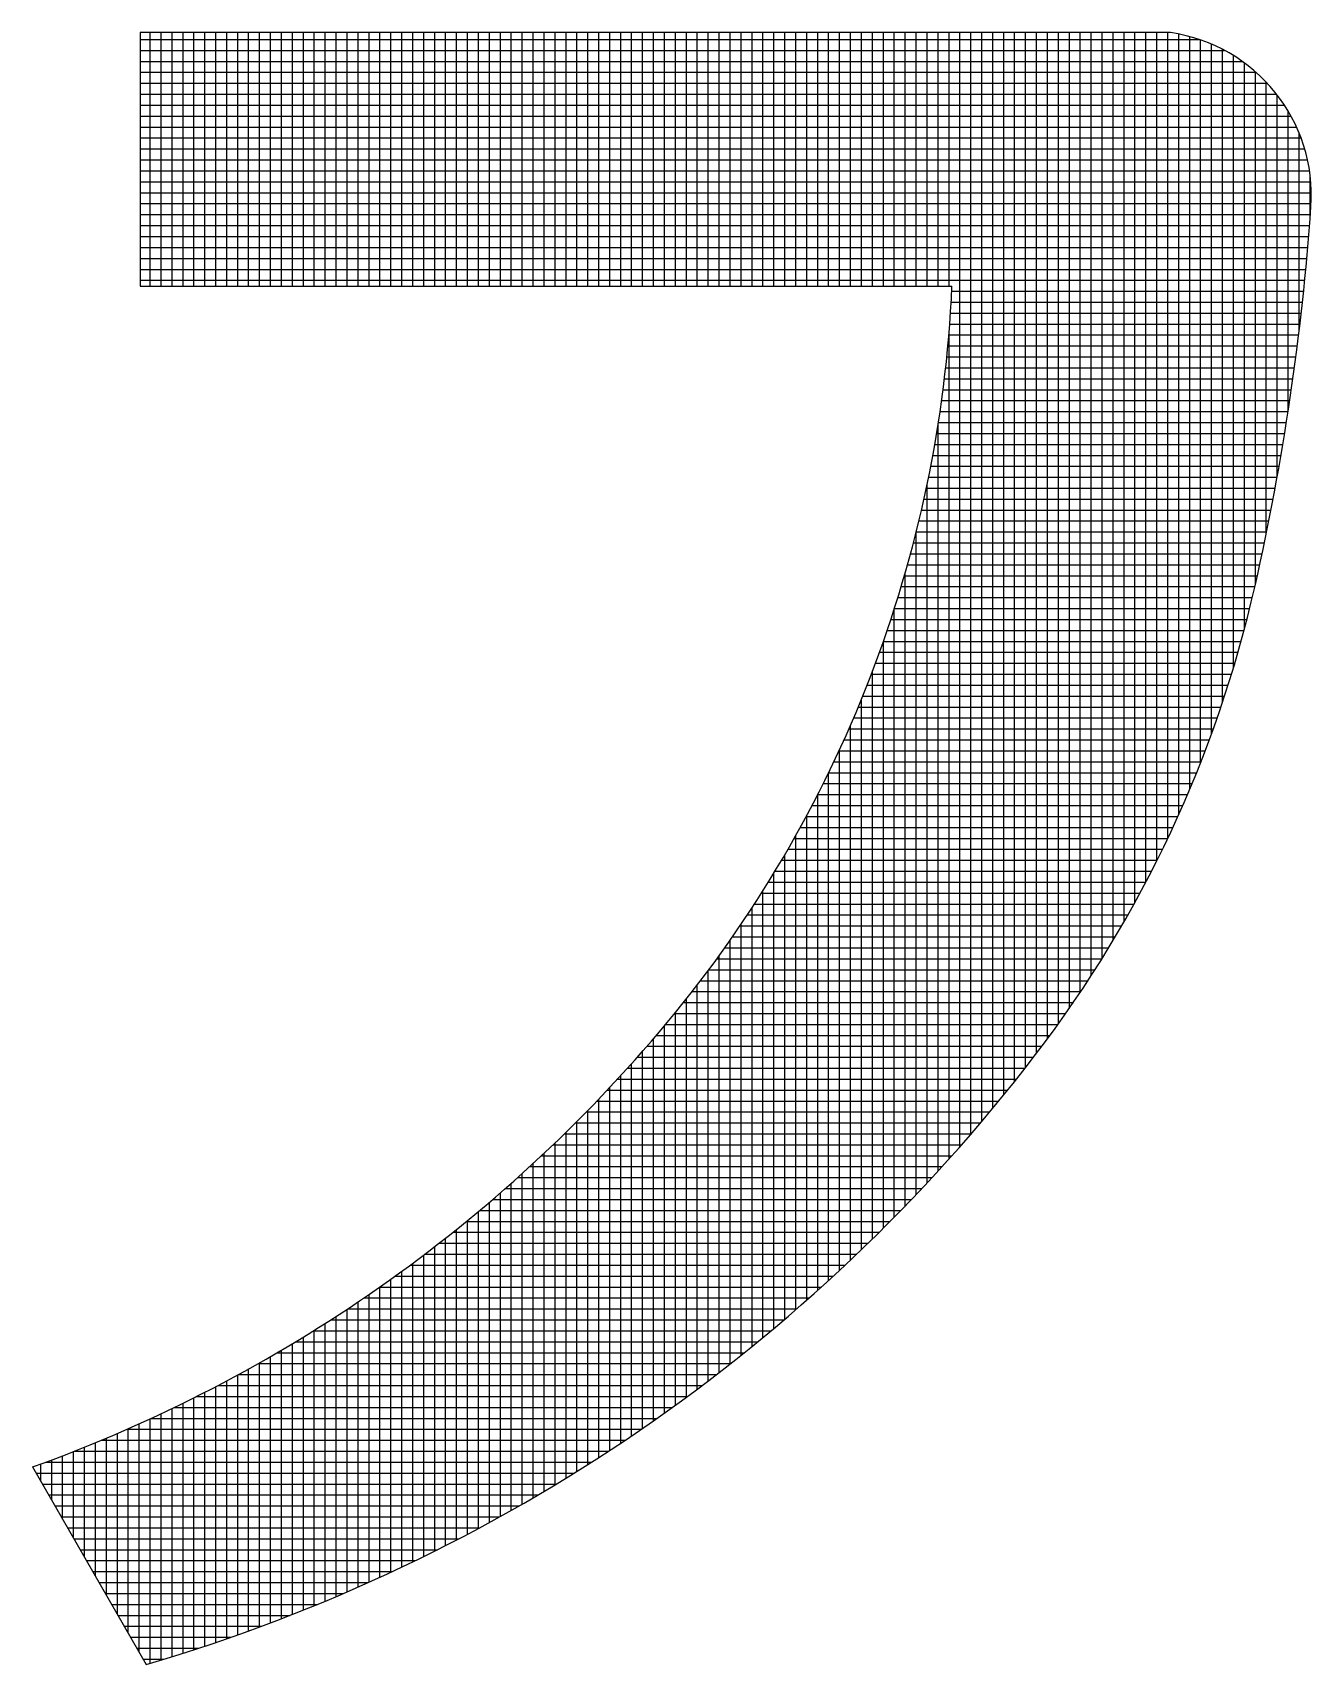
# Model space of a CAD drawing. Header units: inches. Extents: x 0 to 841, y 0 to 594.
# Drawn here: x 726.327 to 728.356, y 103.248 to 105.837 of the extents above; entities that cross this region are included whole.
import ezdxf

# ---------------------------------------------------------------- set-up
doc = ezdxf.new("R2010")
doc.units = ezdxf.units.IN
doc.header["$MEASUREMENT"] = 0
doc.layers.add('BG 한국지역난방기술주식회사 CI', color=7, linetype='Continuous')

msp = doc.modelspace()

# ---------------------------------------------------------------- linework, layer by layer
at = {"layer": 'BG 한국지역난방기술주식회사 CI', "color": 7, "linetype": 'Continuous', "lineweight": 25}
for p, q in [((726.4974, 105.8369), (726.4974, 105.4346)), ((728.1324, 105.8369), (726.4974, 105.8369)), ((726.4974, 105.826), (728.1783, 105.826)), ((726.5134, 105.4346), (726.5134, 105.8369)), ((726.5308, 105.4346), (726.5308, 105.8369)), ((726.5482, 105.4346), (726.5482, 105.8369)), ((726.5655, 105.4346), (726.5655, 105.8369)), ((726.5829, 105.4346), (726.5829, 105.8369)), ((726.6003, 105.4346), (726.6003, 105.8369)), ((726.6176, 105.4346), (726.6176, 105.8369)), ((726.635, 105.4346), (726.635, 105.8369)), ((726.6524, 105.4346), (726.6524, 105.8369)), ((726.6697, 105.4346), (726.6697, 105.8369)), ((726.6871, 105.4346), (726.6871, 105.8369)), ((726.7045, 105.4346), (726.7045, 105.8369)), ((726.7218, 105.4346), (726.7218, 105.8369)), ((726.7392, 105.4346), (726.7392, 105.8369)), ((726.7565, 105.4346), (726.7565, 105.8369)), ((726.7739, 105.4346), (726.7739, 105.8369)), ((726.7913, 105.4346), (726.7913, 105.8369)), ((726.8086, 105.4346), (726.8086, 105.8369)), ((726.826, 105.4346), (726.826, 105.8369)), ((726.8434, 105.4346), (726.8434, 105.8369)), ((726.8607, 105.4346), (726.8607, 105.8369)), ((726.8781, 105.4346), (726.8781, 105.8369)), ((726.8955, 105.4346), (726.8955, 105.8369)), ((726.9128, 105.4346), (726.9128, 105.8369)), ((726.9302, 105.4346), (726.9302, 105.8369)), ((726.9476, 105.4346), (726.9476, 105.8369)), ((726.9649, 105.4346), (726.9649, 105.8369)), ((726.9823, 105.4346), (726.9823, 105.8369)), ((726.9996, 105.4346), (726.9996, 105.8369)), ((727.017, 105.4346), (727.017, 105.8369)), ((727.0344, 105.4346), (727.0344, 105.8369)), ((727.0517, 105.4346), (727.0517, 105.8369)), ((727.0691, 105.4346), (727.0691, 105.8369)), ((727.0865, 105.4346), (727.0865, 105.8369)), ((727.1038, 105.4346), (727.1038, 105.8369)), ((727.1212, 105.4346), (727.1212, 105.8369)), ((727.1386, 105.4346), (727.1386, 105.8369)), ((727.1559, 105.4346), (727.1559, 105.8369)), ((727.1733, 105.4346), (727.1733, 105.8369)), ((727.1907, 105.4346), (727.1907, 105.8369)), ((727.208, 105.4346), (727.208, 105.8369)), ((727.2254, 105.4346), (727.2254, 105.8369)), ((727.2428, 105.4346), (727.2428, 105.8369)), ((727.2601, 105.4346), (727.2601, 105.8369)), ((727.2775, 105.4346), (727.2775, 105.8369)), ((727.2948, 105.4346), (727.2948, 105.8369)), ((727.3122, 105.4346), (727.3122, 105.8369)), ((727.3296, 105.4346), (727.3296, 105.8369)), ((727.3469, 105.4346), (727.3469, 105.8369)), ((727.3643, 105.4346), (727.3643, 105.8369)), ((727.3817, 105.4346), (727.3817, 105.8369)), ((727.399, 105.4346), (727.399, 105.8369)), ((727.4164, 105.4346), (727.4164, 105.8369)), ((727.4338, 105.4346), (727.4338, 105.8369)), ((727.4511, 105.4346), (727.4511, 105.8369)), ((727.4685, 105.4346), (727.4685, 105.8369)), ((727.4859, 105.4346), (727.4859, 105.8369)), ((727.5032, 105.4346), (727.5032, 105.8369)), ((727.5206, 105.4346), (727.5206, 105.8369)), ((727.5379, 105.4346), (727.5379, 105.8369)), ((727.5553, 105.4346), (727.5553, 105.8369)), ((727.5727, 105.4346), (727.5727, 105.8369)), ((727.59, 105.4346), (727.59, 105.8369)), ((727.6074, 105.4346), (727.6074, 105.8369)), ((727.6248, 105.4346), (727.6248, 105.8369)), ((727.6421, 105.4346), (727.6421, 105.8369)), ((727.6595, 105.4346), (727.6595, 105.8369)), ((727.6769, 105.4346), (727.6769, 105.8369)), ((727.6942, 105.4346), (727.6942, 105.8369)), ((727.7116, 105.4346), (727.7116, 105.8369)), ((727.729, 105.4346), (727.729, 105.8369)), ((727.7463, 105.4346), (727.7463, 105.8369)), ((727.7637, 105.4346), (727.7637, 105.8369)), ((727.7811, 105.4346), (727.7811, 105.8369)), ((727.7984, 104.0691), (727.7984, 105.8369)), ((727.8158, 104.089), (727.8158, 105.8369)), ((727.8331, 104.1093), (727.8331, 105.8369)), ((727.8505, 104.1299), (727.8505, 105.8369)), ((727.8679, 104.1511), (727.8679, 105.8369)), ((727.8852, 104.1726), (727.8852, 105.8369)), ((727.9026, 104.1946), (727.9026, 105.8369)), ((727.92, 104.2171), (727.92, 105.8369)), ((727.9373, 104.2402), (727.9373, 105.8369)), ((727.9547, 104.264), (727.9547, 105.8369)), ((727.9721, 104.2886), (727.9721, 105.8369)), ((727.9894, 104.3141), (727.9894, 105.8369)), ((728.0068, 104.3405), (728.0068, 105.8369)), ((728.0242, 104.3679), (728.0242, 105.8369)), ((728.0415, 104.3963), (728.0415, 105.8369)), ((728.0589, 104.4259), (728.0589, 105.8369)), ((728.0762, 104.4568), (728.0762, 105.8369)), ((728.0936, 104.4891), (728.0936, 105.8369)), ((728.111, 104.5229), (728.111, 105.8369)), ((728.1283, 104.5585), (728.1283, 105.8369)), ((728.1457, 104.5961), (728.1457, 105.8346)), ((728.1631, 104.636), (728.1631, 105.8306)), ((728.1804, 104.6785), (728.1804, 105.8253)), ((728.1978, 104.7243), (728.1978, 105.8186)), ((726.4974, 105.8086), (728.2185, 105.8086)), ((728.2152, 104.774), (728.2152, 105.8104)), ((728.2325, 104.8287), (728.2325, 105.8006)), ((726.4974, 105.7913), (728.2465, 105.7913)), ((726.4974, 105.7739), (728.2684, 105.7739)), ((728.2499, 104.8901), (728.2499, 105.7888)), ((728.2673, 104.961), (728.2673, 105.7749)), ((726.4974, 105.7565), (728.2862, 105.7565)), ((728.2846, 105.0419), (728.2846, 105.7582)), ((726.4974, 105.7392), (728.301, 105.7392)), ((726.4974, 105.7218), (728.3134, 105.7218)), ((728.302, 105.1324), (728.302, 105.7379)), ((726.4974, 105.7044), (728.3239, 105.7044)), ((728.3193, 105.2367), (728.3193, 105.7124)), ((726.4974, 105.6871), (728.3326, 105.6871)), ((726.4974, 105.6697), (728.3398, 105.6697)), ((728.3367, 105.3638), (728.3367, 105.6776)), ((726.4974, 105.6523), (728.3456, 105.6523)), ((726.4974, 105.635), (728.35, 105.635)), ((726.4974, 105.6176), (728.3532, 105.6176)), ((728.3541, 105.5409), (728.3541, 105.6116)), ((726.4974, 105.6003), (728.3553, 105.6003)), ((726.4974, 105.5829), (728.3561, 105.5829)), ((726.4974, 105.5655), (728.3558, 105.5655)), ((726.4974, 105.5482), (728.3546, 105.5482)), ((726.4974, 105.5308), (728.3533, 105.5308)), ((726.4974, 105.5134), (728.3519, 105.5134)), ((726.4974, 105.4961), (728.3504, 105.4961)), ((726.4974, 105.4787), (728.3489, 105.4787)), ((726.4974, 105.4613), (728.3473, 105.4613)), ((726.4974, 105.444), (728.3456, 105.444)), ((726.4974, 105.4346), (727.7858, 105.4346)), ((727.7845, 105.4092), (728.3419, 105.4092)), ((727.7854, 105.4266), (728.3438, 105.4266)), ((727.7834, 105.3919), (728.34, 105.3919)), ((727.7808, 105.3572), (728.3359, 105.3572)), ((727.7811, 104.0496), (727.7811, 105.3597)), ((727.7822, 105.3745), (728.338, 105.3745)), ((727.7793, 105.3398), (728.3338, 105.3398)), ((727.7758, 105.3051), (728.3292, 105.3051)), ((727.7776, 105.3224), (728.3315, 105.3224)), ((727.7738, 105.2877), (728.3268, 105.2877)), ((727.7693, 105.253), (728.3218, 105.253)), ((727.7716, 105.2703), (728.3243, 105.2703)), ((727.7669, 105.2356), (728.3192, 105.2356)), ((727.7614, 105.2009), (728.3137, 105.2009)), ((727.7637, 104.0304), (727.7637, 105.2148)), ((727.7642, 105.2182), (728.3165, 105.2182)), ((727.7585, 105.1835), (728.3108, 105.1835)), ((727.7521, 105.1488), (728.3049, 105.1488)), ((727.7554, 105.1661), (728.3079, 105.1661)), ((727.7463, 104.0116), (727.7463, 105.1199)), ((727.7487, 105.1314), (728.3018, 105.1314)), ((727.7413, 105.0967), (728.2954, 105.0967)), ((727.7451, 105.1141), (728.2986, 105.1141)), ((727.7374, 105.0793), (728.2921, 105.0793)), ((727.729, 103.9932), (727.729, 105.0442)), ((727.7291, 105.0446), (728.2852, 105.0446)), ((727.7333, 105.062), (728.2886, 105.062)), ((727.7246, 105.0272), (728.2816, 105.0272)), ((727.7153, 104.9925), (728.2742, 104.9925)), ((727.72, 105.0099), (728.2779, 105.0099)), ((727.7103, 104.9751), (728.2704, 104.9751)), ((727.7116, 103.9751), (727.7116, 104.9796)), ((727.6999, 104.9404), (728.2625, 104.9404)), ((727.7052, 104.9578), (728.2665, 104.9578)), ((727.6942, 103.9573), (727.6942, 104.9224)), ((727.6944, 104.923), (728.2583, 104.923)), ((727.683, 104.8883), (728.2494, 104.8883)), ((727.6888, 104.9057), (728.254, 104.9057)), ((727.6769, 103.9398), (727.6769, 104.8706)), ((727.677, 104.8709), (728.2447, 104.8709)), ((727.6644, 104.8362), (728.2348, 104.8362)), ((727.6708, 104.8536), (728.2398, 104.8536)), ((727.6579, 104.8189), (728.2295, 104.8189)), ((727.6595, 103.9227), (727.6595, 104.8232)), ((727.6442, 104.7841), (728.2185, 104.7841)), ((727.6511, 104.8015), (728.2241, 104.8015)), ((727.637, 104.7668), (728.2127, 104.7668)), ((727.6421, 103.9058), (727.6421, 104.7791)), ((727.6222, 104.732), (728.2006, 104.732)), ((727.6248, 103.8892), (727.6248, 104.738)), ((727.6297, 104.7494), (728.2067, 104.7494)), ((727.6144, 104.7147), (728.1942, 104.7147)), ((727.5984, 104.6799), (728.181, 104.6799)), ((727.6065, 104.6973), (728.1877, 104.6973)), ((727.6074, 103.873), (727.6074, 104.6992)), ((727.59, 104.6626), (728.1741, 104.6626)), ((727.59, 103.857), (727.59, 104.6626)), ((727.5727, 104.6278), (728.1596, 104.6278)), ((727.5727, 103.8412), (727.5727, 104.6278)), ((727.5815, 104.6452), (728.1669, 104.6452)), ((727.5637, 104.6105), (728.1521, 104.6105)), ((727.5451, 104.5757), (728.1364, 104.5757)), ((727.5545, 104.5931), (728.1444, 104.5931)), ((727.5553, 103.8258), (727.5553, 104.5946)), ((727.5354, 104.5584), (728.1283, 104.5584)), ((727.5379, 103.8106), (727.5379, 104.5629)), ((727.5154, 104.5237), (728.1114, 104.5237)), ((727.5206, 103.7956), (727.5206, 104.5325)), ((727.5255, 104.541), (728.1199, 104.541)), ((727.5032, 103.7809), (727.5032, 104.5034)), ((727.505, 104.5063), (728.1026, 104.5063)), ((727.4835, 104.4716), (728.0843, 104.4716)), ((727.4859, 103.7665), (727.4859, 104.4753)), ((727.4944, 104.4889), (728.0935, 104.4889)), ((727.4685, 103.7522), (727.4685, 104.4482)), ((727.4724, 104.4542), (728.0748, 104.4542)), ((727.4511, 103.7383), (727.4511, 104.4221)), ((727.461, 104.4368), (728.0651, 104.4368)), ((727.4338, 103.7245), (727.4338, 104.3969)), ((727.4374, 104.4021), (728.045, 104.4021)), ((727.4493, 104.4195), (728.0552, 104.4195)), ((727.4164, 103.711), (727.4164, 104.3724)), ((727.4252, 104.3847), (728.0345, 104.3847)), ((727.399, 103.6977), (727.399, 104.3488)), ((727.3999, 104.35), (728.0129, 104.35)), ((727.4127, 104.3674), (728.0238, 104.3674)), ((727.3817, 103.6846), (727.3817, 104.3258)), ((727.3869, 104.3326), (728.0017, 104.3326)), ((727.3598, 104.2979), (727.9785, 104.2979)), ((727.3643, 103.6717), (727.3643, 104.3036)), ((727.3735, 104.3153), (727.9902, 104.3153)), ((727.3458, 104.2806), (727.9664, 104.2806)), ((727.3469, 103.6591), (727.3469, 104.282)), ((727.3122, 103.6343), (727.3122, 104.2405)), ((727.3168, 104.2458), (727.9415, 104.2458)), ((727.3296, 103.6466), (727.3296, 104.261)), ((727.3314, 104.2632), (727.9541, 104.2632)), ((727.2948, 103.6223), (727.2948, 104.2204)), ((727.3018, 104.2285), (727.9286, 104.2285)), ((727.271, 104.1937), (727.9019, 104.1937)), ((727.2775, 103.6104), (727.2775, 104.2009)), ((727.2866, 104.2111), (727.9154, 104.2111)), ((727.2428, 103.5873), (727.2428, 104.163)), ((727.2552, 104.1764), (727.8882, 104.1764)), ((727.2601, 103.5988), (727.2601, 104.1817)), ((727.2225, 104.1416), (727.8602, 104.1416)), ((727.2254, 103.576), (727.2254, 104.1447)), ((727.239, 104.159), (727.8743, 104.159)), ((727.1907, 103.554), (727.1907, 104.1092)), ((727.2056, 104.1243), (727.8458, 104.1243)), ((727.208, 103.5649), (727.208, 104.1267)), ((727.1708, 104.0895), (727.8163, 104.0895)), ((727.1733, 103.5432), (727.1733, 104.092)), ((727.1884, 104.1069), (727.8312, 104.1069)), ((727.1386, 103.5223), (727.1386, 104.0586)), ((727.1528, 104.0722), (727.8011, 104.0722)), ((727.1559, 103.5327), (727.1559, 104.0751)), ((727.1157, 104.0375), (727.7701, 104.0375)), ((727.1212, 103.512), (727.1212, 104.0425)), ((727.1345, 104.0548), (727.7858, 104.0548)), ((727.0865, 103.4921), (727.0865, 104.0111)), ((727.0965, 104.0201), (727.7542, 104.0201)), ((727.1038, 103.502), (727.1038, 104.0266)), ((727.0517, 103.4728), (727.0517, 103.981)), ((727.0569, 103.9854), (727.7215, 103.9854)), ((727.0691, 103.4824), (727.0691, 103.9959)), ((727.0769, 104.0027), (727.738, 104.0027)), ((727.0344, 103.4635), (727.0344, 103.9663)), ((727.0363, 103.968), (727.7047, 103.968)), ((726.9938, 103.9333), (727.6703, 103.9333)), ((726.9996, 103.4452), (726.9996, 103.9379)), ((727.0153, 103.9506), (727.6877, 103.9506)), ((727.017, 103.4542), (727.017, 103.952)), ((726.9649, 103.4275), (726.9649, 103.9106)), ((726.9717, 103.9159), (727.6526, 103.9159)), ((726.9823, 103.4362), (726.9823, 103.9241)), ((726.9259, 103.8812), (727.6162, 103.8812)), ((726.9302, 103.4104), (726.9302, 103.8843)), ((726.9476, 103.4189), (726.9476, 103.8973)), ((726.9491, 103.8985), (727.6346, 103.8985)), ((726.8955, 103.394), (726.8955, 103.859)), ((726.9021, 103.8638), (727.5975, 103.8638)), ((726.9128, 103.4021), (726.9128, 103.8716)), ((726.8525, 103.8291), (727.5591, 103.8291)), ((726.8607, 103.3781), (726.8607, 103.8347)), ((726.8777, 103.8464), (727.5785, 103.8464)), ((726.8781, 103.386), (726.8781, 103.8467)), ((726.8086, 103.3554), (726.8086, 103.7999)), ((726.826, 103.3628), (726.826, 103.8113)), ((726.8267, 103.8117), (727.5393, 103.8117)), ((726.8434, 103.3704), (726.8434, 103.8229)), ((726.7726, 103.777), (727.4985, 103.777)), ((726.7739, 103.3409), (726.7739, 103.7778)), ((726.7913, 103.3481), (726.7913, 103.7887)), ((726.8, 103.7943), (727.5191, 103.7943)), ((726.7392, 103.327), (726.7392, 103.7566)), ((726.7443, 103.7596), (727.4775, 103.7596)), ((726.7565, 103.3339), (726.7565, 103.7671)), ((726.6848, 103.7249), (727.4342, 103.7249)), ((726.6871, 103.3072), (726.6871, 103.7262)), ((726.7045, 103.3137), (726.7045, 103.7361)), ((726.715, 103.7423), (727.4561, 103.7423)), ((726.7218, 103.3203), (726.7218, 103.7462)), ((726.635, 103.2886), (726.635, 103.6976)), ((726.6524, 103.2946), (726.6524, 103.707)), ((726.6534, 103.7075), (727.4119, 103.7075)), ((726.6697, 103.3008), (726.6697, 103.7165)), ((726.5829, 103.2711), (726.5829, 103.6707)), ((726.5871, 103.6728), (727.3658, 103.6728)), ((726.6003, 103.2768), (726.6003, 103.6795)), ((726.6176, 103.2826), (726.6176, 103.6885)), ((726.6209, 103.6902), (727.3891, 103.6902)), ((726.5308, 103.2548), (726.5308, 103.6454)), ((726.5482, 103.2601), (726.5482, 103.6537)), ((726.5518, 103.6554), (727.3419, 103.6554)), ((726.5655, 103.2655), (726.5655, 103.6621)), ((726.4765, 103.6207), (727.2925, 103.6207)), ((726.4787, 103.2972), (726.4787, 103.6217)), ((726.4961, 103.2671), (726.4961, 103.6294)), ((726.5134, 103.2496), (726.5134, 103.6373)), ((726.515, 103.6381), (727.3175, 103.6381)), ((726.4093, 103.4179), (726.4093, 103.5924)), ((726.4266, 103.3877), (726.4266, 103.5995)), ((726.4359, 103.6033), (727.267, 103.6033)), ((726.444, 103.3576), (726.444, 103.6067)), ((726.4613, 103.3274), (726.4613, 103.6141)), ((726.3398, 103.5385), (726.3398, 103.5657)), ((726.3477, 103.5686), (727.2139, 103.5686)), ((726.3572, 103.5084), (726.3572, 103.5721)), ((726.3745, 103.4782), (726.3745, 103.5787)), ((726.3919, 103.4481), (726.3919, 103.5855)), ((726.3931, 103.586), (727.2408, 103.586)), ((726.3269, 103.561), (726.5072, 103.2477)), ((726.3325, 103.5512), (727.1863, 103.5512)), ((726.3425, 103.5339), (727.158, 103.5339)), ((726.3525, 103.5165), (727.1288, 103.5165)), ((726.3625, 103.4992), (727.0989, 103.4992)), ((726.3725, 103.4818), (727.068, 103.4818)), ((726.3825, 103.4644), (727.0362, 103.4644)), ((726.3925, 103.4471), (727.0033, 103.4471)), ((726.4025, 103.4297), (726.9693, 103.4297)), ((726.4125, 103.4123), (726.9341, 103.4123)), ((726.4225, 103.395), (726.8976, 103.395)), ((726.4325, 103.3776), (726.8596, 103.3776)), ((726.4424, 103.3602), (726.8201, 103.3602)), ((726.4524, 103.3429), (726.7787, 103.3429)), ((726.4624, 103.3255), (726.7353, 103.3255)), ((726.4724, 103.3081), (726.6897, 103.3081)), ((726.4824, 103.2908), (726.6414, 103.2908)), ((726.4924, 103.2734), (726.59, 103.2734)), ((726.5024, 103.256), (726.535, 103.256))]:
    msp.add_line(p, q, dxfattribs=at)
for centre, radius, start, end in [((728.0954, 105.5788), 0.2607, 355.9484, 81.8473), ((724.3483, 105.8442), 4.0173, 347.2711, 355.9484), ((725.8279, 105.5202), 1.9598, 320.2237, 357.4967), ((726.3955, 105.3818), 1.9184, 322.5501, 347.2711), ((725.5343, 105.7645), 2.3417, 289.7826, 320.2237), ((725.7346, 105.888), 2.751, 286.3109, 322.5501)]:
    msp.add_arc(centre, radius, start, end, dxfattribs=at)

doc.saveas('drawing.dxf')
